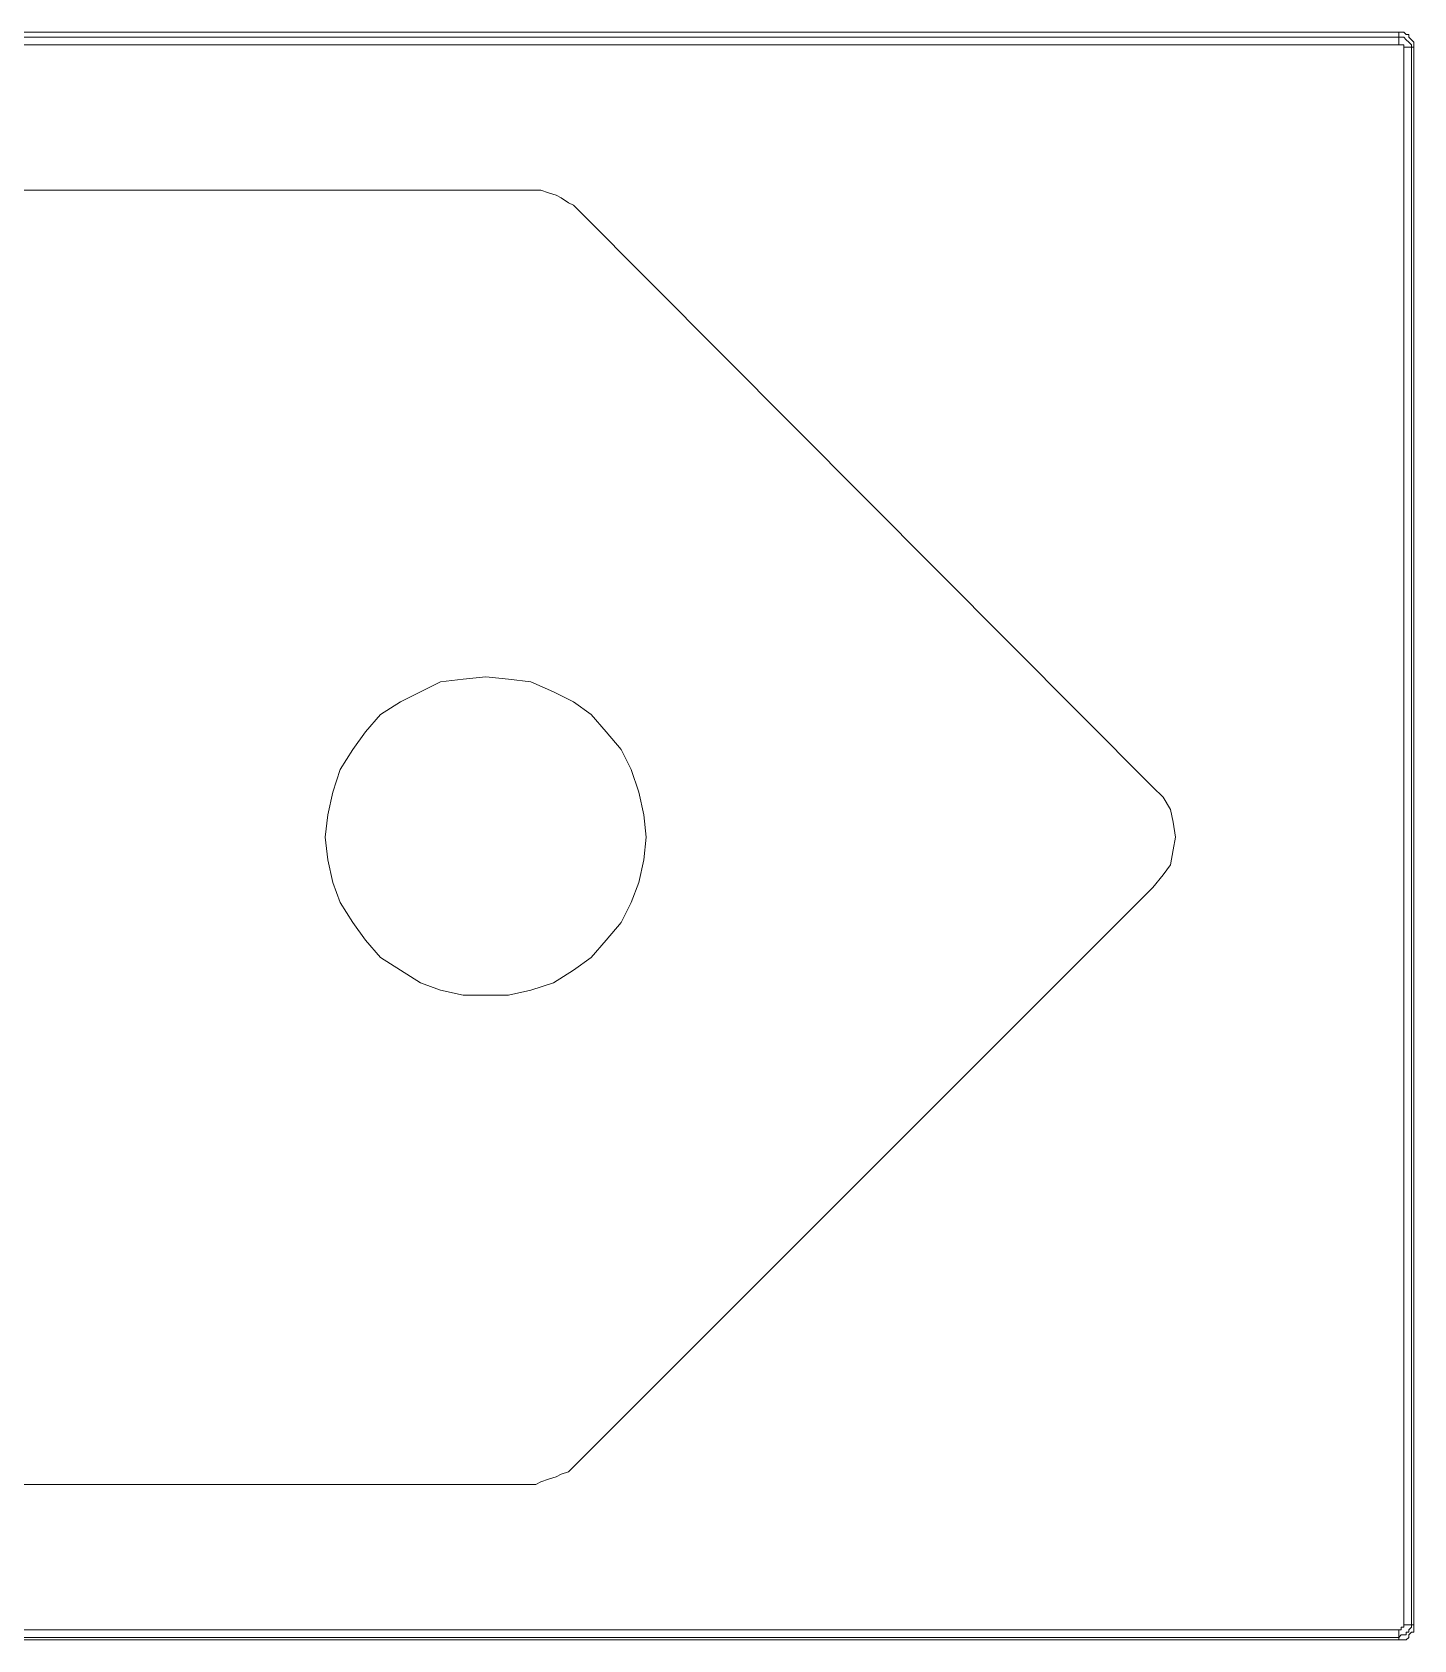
# Model space of a CAD drawing. Header units: centimetres. Extents: x -13.9 to -5.4, y -6.1 to 6.1.
# Drawn here: x -9.365 to -7.422, y -3.38 to -1.119 of the extents above; entities that cross this region are included whole.
import ezdxf

# ---------------------------------------------------------------- set-up
doc = ezdxf.new("R2010")
doc.units = ezdxf.units.CM
doc.header["$MEASUREMENT"] = 0
doc.layers.add('Camada 1', color=7, linetype='Continuous')

msp = doc.modelspace()

# ---------------------------------------------------------------- linework, layer by layer
at = {"layer": 'Camada 1', "color": 251, "lineweight": 9}
for points in [[(-7.44278, -1.1191), (-7.44278, -1.1191), (-11.91247, -1.1191), (-11.91247, -1.1191)], [(-11.91247, -1.12615), (-11.91247, -1.12615), (-7.44278, -1.12615), (-7.44278, -1.12615)], [(-7.44278, -1.12615), (-7.44278, -1.12615), (-7.44278, -1.1191), (-7.44278, -1.1191)], [(-7.44278, -1.13674), (-7.44278, -1.13674), (-11.91247, -1.13674), (-11.91247, -1.13674)], [(-7.43572, -3.35924), (-7.43572, -3.35924), (-7.43572, -1.14027), (-7.43572, -1.14027)], [(-7.42514, -1.14027), (-7.42514, -1.14027), (-7.42514, -3.35924), (-7.42514, -3.35924)], [(-7.42514, -1.14027), (-7.42514, -1.14027), (-7.42161, -1.14027), (-7.42161, -1.14027)], [(-7.42161, -3.35924), (-7.42161, -3.35924), (-7.42161, -1.14027), (-7.42161, -1.14027)], [(-8.66691, -1.34135), (-8.66691, -1.34135), (-10.6848, -1.34135), (-10.6848, -1.34135)], [(-7.7885, -2.18096), (-7.7885, -2.18096), (-8.59636, -1.36957), (-8.59636, -1.36957)], [(-8.59636, -3.12993), (-8.59636, -3.12993), (-7.7885, -2.32207), (-7.7885, -2.32207)], [(-10.6848, -3.16168), (-10.6848, -3.16168), (-8.66691, -3.16168), (-8.66691, -3.16168)], [(-11.91247, -3.36629), (-11.91247, -3.36629), (-7.44278, -3.36629), (-7.44278, -3.36629)], [(-7.42514, -3.35924), (-7.42514, -3.35924), (-7.42161, -3.35924), (-7.42161, -3.35924)], [(-7.44278, -3.37688), (-7.44278, -3.37688), (-11.91247, -3.37688), (-11.91247, -3.37688)], [(-11.91247, -3.38041), (-11.91247, -3.38041), (-7.44278, -3.38041), (-7.44278, -3.38041)], [(-7.44278, -3.37688), (-7.44278, -3.37688), (-7.44278, -3.38041), (-7.44278, -3.38041)]]:
    msp.add_open_spline(points, degree=3, dxfattribs=at)
for points, knots in [([(-7.42161, -1.14027), (-7.42161, -1.14027), (-7.42161, -1.13674), (-7.42161, -1.13674), (-7.42161, -1.13674), (-7.42161, -1.13321), (-7.42161, -1.13321), (-7.42161, -1.13321), (-7.42514, -1.12968), (-7.42514, -1.12968), (-7.42514, -1.12968), (-7.42866, -1.12615), (-7.42866, -1.12615), (-7.42866, -1.12615), (-7.42866, -1.12263), (-7.42866, -1.12263), (-7.42866, -1.12263), (-7.43219, -1.12263), (-7.43219, -1.12263), (-7.43219, -1.12263), (-7.43572, -1.1191), (-7.43572, -1.1191), (-7.43572, -1.1191), (-7.44278, -1.1191), (-7.44278, -1.1191)], [0, 0, 0, 0, 0.125, 0.125, 0.125, 0.25, 0.25, 0.25, 0.375, 0.375, 0.375, 0.5, 0.5, 0.5, 0.625, 0.625, 0.625, 0.75, 0.75, 0.75, 0.875, 0.875, 0.875, 1, 1, 1, 1]), ([(-7.44278, -1.12615), (-7.44278, -1.12615), (-7.44278, -1.12615), (-7.44278, -1.12615), (-7.44278, -1.12615), (-7.44278, -1.12968), (-7.44278, -1.12968), (-7.44278, -1.12968), (-7.44278, -1.13321), (-7.44278, -1.13321), (-7.44278, -1.13321), (-7.44278, -1.13674), (-7.44278, -1.13674)], [0, 0, 0, 0, 0.25, 0.25, 0.25, 0.5, 0.5, 0.5, 0.75, 0.75, 0.75, 1, 1, 1, 1]), ([(-7.44278, -1.12615), (-7.44278, -1.12615), (-7.43925, -1.12615), (-7.43925, -1.12615), (-7.43925, -1.12615), (-7.43572, -1.12615), (-7.43572, -1.12615), (-7.43572, -1.12615), (-7.43219, -1.12968), (-7.43219, -1.12968), (-7.43219, -1.12968), (-7.42866, -1.13321), (-7.42866, -1.13321), (-7.42866, -1.13321), (-7.42514, -1.13674), (-7.42514, -1.13674), (-7.42514, -1.13674), (-7.42514, -1.14027), (-7.42514, -1.14027)], [0, 0, 0, 0, 0.1666667, 0.1666667, 0.1666667, 0.3333333, 0.3333333, 0.3333333, 0.5, 0.5, 0.5, 0.6666667, 0.6666667, 0.6666667, 0.8333333, 0.8333333, 0.8333333, 1, 1, 1, 1]), ([(-7.43572, -1.14027), (-7.43572, -1.14027), (-7.43572, -1.14027), (-7.43572, -1.14027), (-7.43572, -1.14027), (-7.43572, -1.13674), (-7.43572, -1.13674), (-7.43572, -1.13674), (-7.43925, -1.13674), (-7.43925, -1.13674), (-7.43925, -1.13674), (-7.44278, -1.13674), (-7.44278, -1.13674)], [0, 0, 0, 0, 0.25, 0.25, 0.25, 0.5, 0.5, 0.5, 0.75, 0.75, 0.75, 1, 1, 1, 1]), ([(-7.42514, -1.14027), (-7.42514, -1.14027), (-7.42514, -1.14027), (-7.42514, -1.14027), (-7.42514, -1.14027), (-7.42866, -1.14027), (-7.42866, -1.14027), (-7.42866, -1.14027), (-7.43219, -1.14027), (-7.43219, -1.14027), (-7.43219, -1.14027), (-7.43572, -1.14027), (-7.43572, -1.14027)], [0, 0, 0, 0, 0.25, 0.25, 0.25, 0.5, 0.5, 0.5, 0.75, 0.75, 0.75, 1, 1, 1, 1]), ([(-8.59636, -1.36957), (-8.59636, -1.36957), (-8.60341, -1.36252), (-8.60341, -1.36252), (-8.60341, -1.36252), (-8.61047, -1.35899), (-8.61047, -1.35899), (-8.61047, -1.35899), (-8.62105, -1.35193), (-8.62105, -1.35193), (-8.62105, -1.35193), (-8.62811, -1.34841), (-8.62811, -1.34841), (-8.62811, -1.34841), (-8.63869, -1.34488), (-8.63869, -1.34488), (-8.63869, -1.34488), (-8.64928, -1.34135), (-8.64928, -1.34135), (-8.64928, -1.34135), (-8.65633, -1.34135), (-8.65633, -1.34135), (-8.65633, -1.34135), (-8.66691, -1.34135), (-8.66691, -1.34135)], [0, 0, 0, 0, 0.125, 0.125, 0.125, 0.25, 0.25, 0.25, 0.375, 0.375, 0.375, 0.5, 0.5, 0.5, 0.625, 0.625, 0.625, 0.75, 0.75, 0.75, 0.875, 0.875, 0.875, 1, 1, 1, 1]), ([(-8.72689, -2.02574), (-8.72689, -2.02574), (-8.75864, -2.02927), (-8.75864, -2.02927), (-8.75864, -2.02927), (-8.79039, -2.03279), (-8.79039, -2.03279), (-8.79039, -2.03279), (-8.81861, -2.0469), (-8.81861, -2.0469), (-8.81861, -2.0469), (-8.84683, -2.06102), (-8.84683, -2.06102), (-8.84683, -2.06102), (-8.87505, -2.07866), (-8.87505, -2.07866), (-8.87505, -2.07866), (-8.89622, -2.10335), (-8.89622, -2.10335), (-8.89622, -2.10335), (-8.91386, -2.12804), (-8.91386, -2.12804), (-8.91386, -2.12804), (-8.9315, -2.15627), (-8.9315, -2.15627), (-8.9315, -2.15627), (-8.94208, -2.18802), (-8.94208, -2.18802), (-8.94208, -2.18802), (-8.94914, -2.21977), (-8.94914, -2.21977), (-8.94914, -2.21977), (-8.95266, -2.25152), (-8.95266, -2.25152), (-8.95266, -2.25152), (-8.94914, -2.28327), (-8.94914, -2.28327), (-8.94914, -2.28327), (-8.94208, -2.31502), (-8.94208, -2.31502), (-8.94208, -2.31502), (-8.9315, -2.34324), (-8.9315, -2.34324), (-8.9315, -2.34324), (-8.91386, -2.37146), (-8.91386, -2.37146), (-8.91386, -2.37146), (-8.89622, -2.39616), (-8.89622, -2.39616), (-8.89622, -2.39616), (-8.87505, -2.42085), (-8.87505, -2.42085), (-8.87505, -2.42085), (-8.84683, -2.43849), (-8.84683, -2.43849), (-8.84683, -2.43849), (-8.81861, -2.45613), (-8.81861, -2.45613), (-8.81861, -2.45613), (-8.79039, -2.46671), (-8.79039, -2.46671), (-8.79039, -2.46671), (-8.75864, -2.47377), (-8.75864, -2.47377), (-8.75864, -2.47377), (-8.72689, -2.47377), (-8.72689, -2.47377), (-8.72689, -2.47377), (-8.69514, -2.47377), (-8.69514, -2.47377), (-8.69514, -2.47377), (-8.66339, -2.46671), (-8.66339, -2.46671), (-8.66339, -2.46671), (-8.63164, -2.45613), (-8.63164, -2.45613), (-8.63164, -2.45613), (-8.60341, -2.43849), (-8.60341, -2.43849), (-8.60341, -2.43849), (-8.57872, -2.42085), (-8.57872, -2.42085), (-8.57872, -2.42085), (-8.55755, -2.39616), (-8.55755, -2.39616), (-8.55755, -2.39616), (-8.53639, -2.37146), (-8.53639, -2.37146), (-8.53639, -2.37146), (-8.52228, -2.34324), (-8.52228, -2.34324), (-8.52228, -2.34324), (-8.51169, -2.31502), (-8.51169, -2.31502), (-8.51169, -2.31502), (-8.50464, -2.28327), (-8.50464, -2.28327), (-8.50464, -2.28327), (-8.50111, -2.25152), (-8.50111, -2.25152), (-8.50111, -2.25152), (-8.50464, -2.21977), (-8.50464, -2.21977), (-8.50464, -2.21977), (-8.51169, -2.18802), (-8.51169, -2.18802), (-8.51169, -2.18802), (-8.52228, -2.15627), (-8.52228, -2.15627), (-8.52228, -2.15627), (-8.53639, -2.12804), (-8.53639, -2.12804), (-8.53639, -2.12804), (-8.55755, -2.10335), (-8.55755, -2.10335), (-8.55755, -2.10335), (-8.57872, -2.07866), (-8.57872, -2.07866), (-8.57872, -2.07866), (-8.60341, -2.06102), (-8.60341, -2.06102), (-8.60341, -2.06102), (-8.63164, -2.0469), (-8.63164, -2.0469), (-8.63164, -2.0469), (-8.66339, -2.03279), (-8.66339, -2.03279), (-8.66339, -2.03279), (-8.69514, -2.02927), (-8.69514, -2.02927), (-8.69514, -2.02927), (-8.72689, -2.02574), (-8.72689, -2.02574)], [0, 0, 0, 0, 0.0227273, 0.0227273, 0.0227273, 0.0454545, 0.0454545, 0.0454545, 0.0681818, 0.0681818, 0.0681818, 0.0909091, 0.0909091, 0.0909091, 0.1136364, 0.1136364, 0.1136364, 0.1363636, 0.1363636, 0.1363636, 0.1590909, 0.1590909, 0.1590909, 0.1818182, 0.1818182, 0.1818182, 0.2045455, 0.2045455, 0.2045455, 0.2272727, 0.2272727, 0.2272727, 0.25, 0.25, 0.25, 0.2727273, 0.2727273, 0.2727273, 0.2954545, 0.2954545, 0.2954545, 0.3181818, 0.3181818, 0.3181818, 0.3409091, 0.3409091, 0.3409091, 0.3636364, 0.3636364, 0.3636364, 0.3863636, 0.3863636, 0.3863636, 0.4090909, 0.4090909, 0.4090909, 0.4318182, 0.4318182, 0.4318182, 0.4545455, 0.4545455, 0.4545455, 0.4772727, 0.4772727, 0.4772727, 0.5, 0.5, 0.5, 0.5227273, 0.5227273, 0.5227273, 0.5454545, 0.5454545, 0.5454545, 0.5681818, 0.5681818, 0.5681818, 0.5909091, 0.5909091, 0.5909091, 0.6136364, 0.6136364, 0.6136364, 0.6363636, 0.6363636, 0.6363636, 0.6590909, 0.6590909, 0.6590909, 0.6818182, 0.6818182, 0.6818182, 0.7045455, 0.7045455, 0.7045455, 0.7272727, 0.7272727, 0.7272727, 0.75, 0.75, 0.75, 0.7727273, 0.7727273, 0.7727273, 0.7954545, 0.7954545, 0.7954545, 0.8181818, 0.8181818, 0.8181818, 0.8409091, 0.8409091, 0.8409091, 0.8636364, 0.8636364, 0.8636364, 0.8863636, 0.8863636, 0.8863636, 0.9090909, 0.9090909, 0.9090909, 0.9318182, 0.9318182, 0.9318182, 0.9545455, 0.9545455, 0.9545455, 0.9772727, 0.9772727, 0.9772727, 1, 1, 1, 1]), ([(-7.7885, -2.32207), (-7.7885, -2.32207), (-7.77439, -2.30443), (-7.77439, -2.30443), (-7.77439, -2.30443), (-7.7638, -2.29032), (-7.7638, -2.29032), (-7.7638, -2.29032), (-7.76028, -2.26916), (-7.76028, -2.26916), (-7.76028, -2.26916), (-7.75675, -2.25152), (-7.75675, -2.25152), (-7.75675, -2.25152), (-7.76028, -2.23035), (-7.76028, -2.23035), (-7.76028, -2.23035), (-7.7638, -2.21271), (-7.7638, -2.21271), (-7.7638, -2.21271), (-7.77439, -2.19507), (-7.77439, -2.19507), (-7.77439, -2.19507), (-7.7885, -2.18096), (-7.7885, -2.18096)], [0, 0, 0, 0, 0.125, 0.125, 0.125, 0.25, 0.25, 0.25, 0.375, 0.375, 0.375, 0.5, 0.5, 0.5, 0.625, 0.625, 0.625, 0.75, 0.75, 0.75, 0.875, 0.875, 0.875, 1, 1, 1, 1]), ([(-8.66691, -3.16168), (-8.66691, -3.16168), (-8.65633, -3.16168), (-8.65633, -3.16168), (-8.65633, -3.16168), (-8.64928, -3.15815), (-8.64928, -3.15815), (-8.64928, -3.15815), (-8.63869, -3.15463), (-8.63869, -3.15463), (-8.63869, -3.15463), (-8.62811, -3.1511), (-8.62811, -3.1511), (-8.62811, -3.1511), (-8.62105, -3.14757), (-8.62105, -3.14757), (-8.62105, -3.14757), (-8.61047, -3.14404), (-8.61047, -3.14404), (-8.61047, -3.14404), (-8.60341, -3.13699), (-8.60341, -3.13699), (-8.60341, -3.13699), (-8.59636, -3.12993), (-8.59636, -3.12993)], [0, 0, 0, 0, 0.125, 0.125, 0.125, 0.25, 0.25, 0.25, 0.375, 0.375, 0.375, 0.5, 0.5, 0.5, 0.625, 0.625, 0.625, 0.75, 0.75, 0.75, 0.875, 0.875, 0.875, 1, 1, 1, 1]), ([(-7.42514, -3.35924), (-7.42514, -3.35924), (-7.42514, -3.36277), (-7.42514, -3.36277), (-7.42514, -3.36277), (-7.42866, -3.36629), (-7.42866, -3.36629), (-7.42866, -3.36629), (-7.42866, -3.36982), (-7.42866, -3.36982), (-7.42866, -3.36982), (-7.43219, -3.36982), (-7.43219, -3.36982), (-7.43219, -3.36982), (-7.43219, -3.37335), (-7.43219, -3.37335), (-7.43219, -3.37335), (-7.43572, -3.37335), (-7.43572, -3.37335), (-7.43572, -3.37335), (-7.43925, -3.37335), (-7.43925, -3.37335), (-7.43925, -3.37335), (-7.44278, -3.37688), (-7.44278, -3.37688)], [0, 0, 0, 0, 0.125, 0.125, 0.125, 0.25, 0.25, 0.25, 0.375, 0.375, 0.375, 0.5, 0.5, 0.5, 0.625, 0.625, 0.625, 0.75, 0.75, 0.75, 0.875, 0.875, 0.875, 1, 1, 1, 1]), ([(-7.44278, -3.36629), (-7.44278, -3.36629), (-7.43925, -3.36629), (-7.43925, -3.36629), (-7.43925, -3.36629), (-7.43925, -3.36277), (-7.43925, -3.36277), (-7.43925, -3.36277), (-7.43572, -3.36277), (-7.43572, -3.36277), (-7.43572, -3.36277), (-7.43572, -3.35924), (-7.43572, -3.35924)], [0, 0, 0, 0, 0.25, 0.25, 0.25, 0.5, 0.5, 0.5, 0.75, 0.75, 0.75, 1, 1, 1, 1]), ([(-7.44278, -3.38041), (-7.44278, -3.38041), (-7.43572, -3.38041), (-7.43572, -3.38041), (-7.43572, -3.38041), (-7.43219, -3.38041), (-7.43219, -3.38041), (-7.43219, -3.38041), (-7.42866, -3.37688), (-7.42866, -3.37688), (-7.42866, -3.37688), (-7.42866, -3.37335), (-7.42866, -3.37335), (-7.42866, -3.37335), (-7.42514, -3.36982), (-7.42514, -3.36982), (-7.42514, -3.36982), (-7.42161, -3.36982), (-7.42161, -3.36982), (-7.42161, -3.36982), (-7.42161, -3.36277), (-7.42161, -3.36277), (-7.42161, -3.36277), (-7.42161, -3.35924), (-7.42161, -3.35924)], [0, 0, 0, 0, 0.125, 0.125, 0.125, 0.25, 0.25, 0.25, 0.375, 0.375, 0.375, 0.5, 0.5, 0.5, 0.625, 0.625, 0.625, 0.75, 0.75, 0.75, 0.875, 0.875, 0.875, 1, 1, 1, 1]), ([(-7.44278, -3.37688), (-7.44278, -3.37688), (-7.44278, -3.37335), (-7.44278, -3.37335), (-7.44278, -3.37335), (-7.44278, -3.36982), (-7.44278, -3.36982), (-7.44278, -3.36982), (-7.44278, -3.36629), (-7.44278, -3.36629)], [0, 0, 0, 0, 0.3333333, 0.3333333, 0.3333333, 0.6666667, 0.6666667, 0.6666667, 1, 1, 1, 1]), ([(-7.42514, -3.35924), (-7.42514, -3.35924), (-7.42514, -3.35924), (-7.42514, -3.35924), (-7.42514, -3.35924), (-7.42866, -3.35924), (-7.42866, -3.35924), (-7.42866, -3.35924), (-7.43219, -3.35924), (-7.43219, -3.35924), (-7.43219, -3.35924), (-7.43572, -3.35924), (-7.43572, -3.35924)], [0, 0, 0, 0, 0.25, 0.25, 0.25, 0.5, 0.5, 0.5, 0.75, 0.75, 0.75, 1, 1, 1, 1])]:
    msp.add_open_spline(points, degree=3, knots=knots, dxfattribs=at)

doc.saveas('drawing.dxf')
